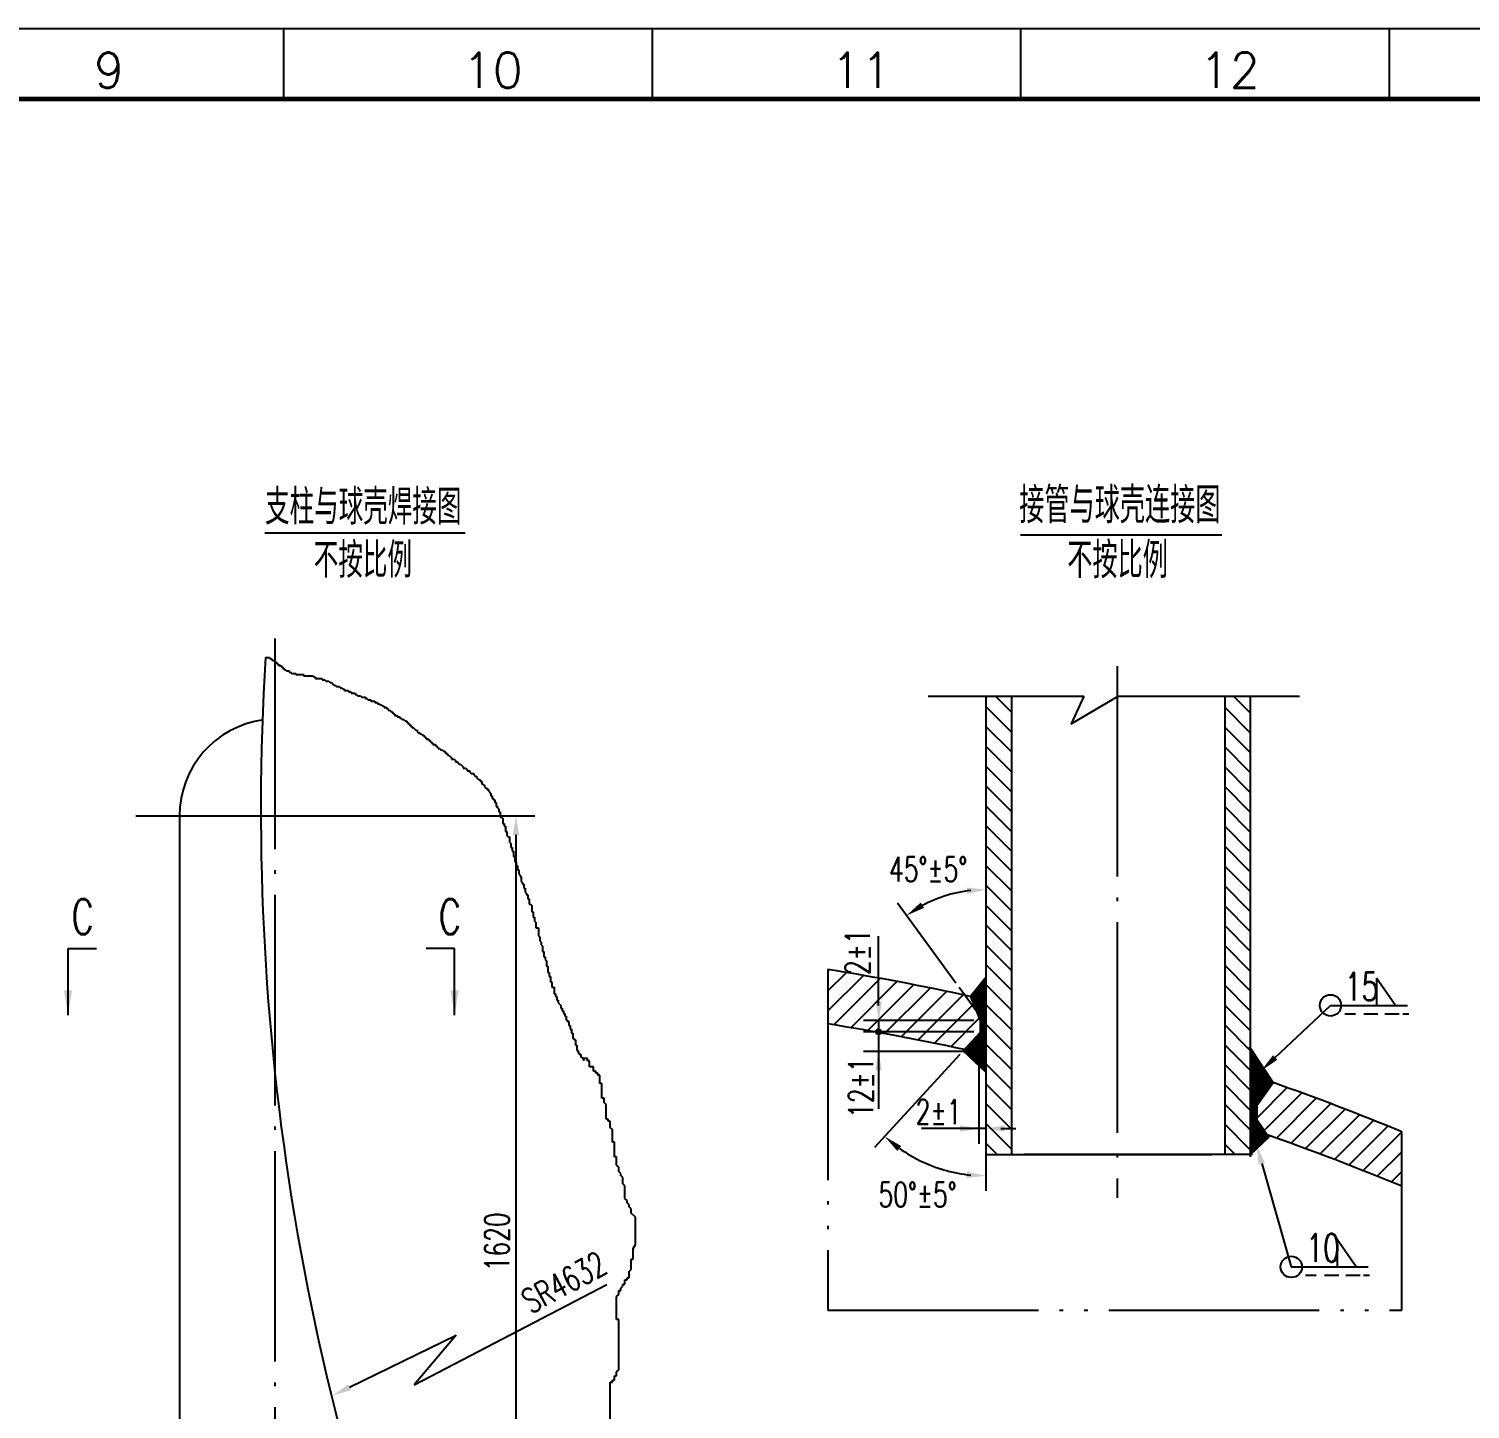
# Model space of a CAD drawing. Extents: x 2817 to 3664, y -393 to 201.
# Drawn here: x 3252.9 to 3458.3, y 4.7 to 201.4 of the extents above; entities that cross this region are included whole.
import ezdxf
from ezdxf.enums import TextEntityAlignment as Align

# ---------------------------------------------------------------- set-up
doc = ezdxf.new("R2010")
doc.units = 0
doc.header["$MEASUREMENT"] = 0
doc.linetypes.add('DASHDOT-M', pattern=[36.5, 30, -3, 0.5, -3])
doc.linetypes.add('DIVIDE-M', pattern=[40, 30, -3, 0.5, -3, 0.5, -3])
doc.layers.get('0').update_dxf_attribs({"linetype": 'CONTINUOUS'})
for name, color, linetype in [('CEN', 1, 'DASHDOT-M'), ('DIM', 5, 'CONTINUOUS'), ('DIV', 6, 'DIVIDE-M'), ('TK', 5, 'CONTINUOUS')]:
    doc.layers.add(name, color=color, linetype=linetype)
doc.styles.add('HZTXT', font='txt', dxfattribs={"width": 0.75, "bigfont": 'HZTXT'})
doc.dimstyles.get("Standard").update_dxf_attribs({"dimtxt": 3.5, "dimasz": 3.5, "dimexe": 3, "dimexo": 0.063, "dimgap": 0.8, "dimtad": 1, "dimzin": 0, "dimdsep": 46, "dimtxsty": 'HZTXT', "dimcen": 0.09, "dimclrd": 5, "dimclre": 5, "dimclrt": 1, "dimadec": 0, "dimazin": 0, "dimtfac": 0.857143, "dimtofl": 0, "dimtmove": 2, "dimatfit": 3, "dimfxl": 0, "dimtolj": 1, "dimtzin": 0, "dimarcsym": 0})

# ---------------------------------------------------------------- blocks, each defined once
blk = doc.blocks.new('*X5')
at = {"color": 0}
for p, q in [((900.16, 782.76), (897.3, 785.61)), ((942.7, 782.64), (939.73, 785.61)), ((900.16, 779.22), (895.6, 783.78)), ((942.7, 779.1), (938.14, 783.66)), ((900.16, 775.69), (895.6, 780.24)), ((942.7, 775.57), (938.14, 780.12)), ((900.16, 772.15), (895.6, 776.71)), ((942.7, 772.03), (938.14, 776.59)), ((900.16, 768.62), (895.6, 773.17)), ((942.7, 768.5), (938.14, 773.05)), ((900.16, 765.08), (895.6, 769.64)), ((942.7, 764.96), (938.14, 769.52)), ((900.16, 761.54), (895.6, 766.1)), ((942.7, 761.42), (938.14, 765.98)), ((900.16, 758.01), (895.6, 762.57)), ((942.7, 757.89), (938.14, 762.45)), ((900.16, 754.47), (895.6, 759.03)), ((942.7, 754.35), (938.14, 758.91)), ((900.16, 750.94), (895.6, 755.5)), ((942.7, 750.82), (938.14, 755.38)), ((900.16, 747.4), (895.6, 751.96)), ((942.7, 747.28), (938.14, 751.84)), ((900.16, 743.87), (895.6, 748.42)), ((942.7, 743.75), (938.14, 748.31)), ((900.16, 740.33), (895.6, 744.89)), ((942.7, 740.21), (938.14, 744.77)), ((900.16, 736.8), (895.6, 741.35)), ((942.7, 736.68), (938.14, 741.23)), ((900.16, 733.26), (895.6, 737.82)), ((942.7, 733.14), (938.14, 737.7)), ((900.16, 729.72), (895.6, 734.28)), ((942.7, 729.6), (938.14, 734.16)), ((900.16, 726.19), (895.6, 730.75)), ((942.7, 726.07), (938.14, 730.63)), ((900.16, 722.65), (895.6, 727.21)), ((942.7, 722.53), (938.14, 727.09)), ((900.16, 719.12), (895.6, 723.68)), ((942.7, 719), (938.14, 723.56)), ((900.16, 715.58), (895.6, 720.14)), ((942.7, 715.46), (938.14, 720.02)), ((900.16, 712.05), (895.6, 716.61)), ((942.7, 711.93), (938.14, 716.49)), ((900.16, 708.51), (895.6, 713.07)), ((942.7, 708.39), (938.14, 712.95)), ((900.16, 704.98), (895.6, 709.53)), ((942.7, 704.86), (938.14, 709.41)), ((897.6, 703.99), (895.6, 706)), ((940.03, 703.99), (938.14, 705.88))]:
    blk.add_line(p, q, dxfattribs=at)
blk = doc.blocks.new('*X4')
at = {"color": 0}
for p, q in [((867.49, 736.67), (867.73, 736.92)), ((867.49, 733.14), (870.77, 736.42)), ((867.49, 729.6), (873.79, 735.9)), ((868.52, 727.09), (876.79, 735.37)), ((871.55, 726.59), (879.77, 734.82)), ((874.56, 726.07), (882.74, 734.25)), ((877.56, 725.53), (885.69, 733.66)), ((880.54, 724.98), (888.62, 733.06)), ((883.5, 724.4), (891.54, 732.44)), ((886.45, 723.81), (893.19, 730.55)), ((889.38, 723.21), (894.43, 728.26)), ((943.84, 710.49), (949.27, 715.93)), ((945.16, 708.28), (951.87, 714.99)), ((947.34, 706.92), (954.45, 714.03)), ((949.94, 705.99), (957.02, 713.07)), ((952.54, 705.05), (959.57, 712.09)), ((955.11, 704.09), (962.12, 711.09)), ((957.68, 703.12), (964.65, 710.09)), ((960.23, 702.14), (967.17, 709.07)), ((962.77, 701.14), (969.67, 708.04)), ((965.3, 700.13), (969.67, 704.51)), ((967.81, 699.11), (969.67, 700.97))]:
    blk.add_line(p, q, dxfattribs=at)
blk = doc.blocks.new('*X2')
at = {"color": 0}
for p, q in [((892.9, 732.03), (895.6, 734.73)), ((892.95, 731.9), (895.6, 734.55)), ((893, 731.78), (895.6, 734.38)), ((893.05, 731.65), (895.6, 734.2)), ((893.6, 733.09), (895.6, 735.09)), ((894.37, 734.04), (895.6, 735.26)), ((895.6, 733.05), (894.48, 734.17)), ((895.6, 733.22), (894.56, 734.26)), ((895.6, 733.4), (894.64, 734.36)), ((895.6, 733.58), (894.72, 734.46)), ((895.6, 733.75), (894.8, 734.56)), ((895.6, 733.93), (894.87, 734.65)), ((895.6, 734.11), (894.95, 734.75)), ((895.6, 734.28), (895.03, 734.85)), ((895.6, 734.46), (895.11, 734.95)), ((895.15, 734.99), (895.6, 735.44)), ((895.6, 734.64), (895.19, 735.04)), ((895.6, 734.81), (895.27, 735.14)), ((895.6, 734.99), (895.35, 735.24)), ((895.6, 735.17), (895.43, 735.34)), ((895.6, 735.34), (895.51, 735.43)), ((895.6, 735.52), (895.59, 735.53)), ((895.6, 729.51), (892.89, 732.22)), ((895.6, 729.33), (892.89, 732.04)), ((895.6, 729.69), (892.97, 732.31)), ((895.6, 729.16), (893.01, 731.74)), ((895.6, 729.86), (893.05, 732.41)), ((893.1, 731.53), (895.6, 734.02)), ((895.6, 730.04), (893.13, 732.51)), ((893.15, 731.4), (895.6, 733.85)), ((893.2, 731.27), (895.6, 733.67)), ((895.6, 730.22), (893.21, 732.61)), ((893.25, 731.15), (895.6, 733.49)), ((895.6, 730.39), (893.29, 732.7)), ((893.3, 731.02), (895.6, 733.32)), ((893.36, 730.9), (895.6, 733.14)), ((895.6, 730.57), (893.37, 732.8)), ((893.41, 730.77), (895.6, 732.96)), ((895.6, 730.75), (893.45, 732.9)), ((893.46, 730.65), (895.6, 732.79)), ((893.51, 730.52), (895.6, 732.61)), ((895.6, 730.92), (893.53, 733)), ((893.56, 730.39), (895.6, 732.43)), ((895.6, 731.1), (893.61, 733.09)), ((893.61, 730.27), (895.6, 732.26)), ((893.66, 730.14), (895.6, 732.08)), ((895.6, 731.28), (893.68, 733.19)), ((893.71, 730.02), (895.6, 731.9)), ((895.6, 731.45), (893.76, 733.29)), ((893.76, 729.89), (895.6, 731.73)), ((893.81, 729.77), (895.6, 731.55)), ((895.6, 731.63), (893.84, 733.39)), ((895.6, 731.81), (893.92, 733.48)), ((895.6, 731.98), (894, 733.58)), ((895.6, 732.16), (894.08, 733.68)), ((895.6, 732.34), (894.16, 733.78)), ((895.6, 732.51), (894.24, 733.87)), ((895.6, 732.69), (894.32, 733.97)), ((895.6, 732.87), (894.4, 734.07)), ((895.6, 728.98), (893.13, 731.44)), ((895.6, 728.8), (893.25, 731.15)), ((895.6, 728.63), (893.37, 730.85)), ((895.6, 728.45), (893.49, 730.55)), ((895.6, 728.27), (893.62, 730.26)), ((895.6, 728.1), (893.74, 729.96)), ((893.86, 729.64), (895.6, 731.37)), ((895.6, 727.92), (893.86, 729.66)), ((893.92, 729.51), (895.6, 731.2)), ((893.97, 729.39), (895.6, 731.02)), ((895.6, 727.74), (893.98, 729.36)), ((894.02, 729.26), (895.6, 730.84)), ((894.07, 729.14), (895.6, 730.67)), ((895.6, 727.57), (894.1, 729.07)), ((894.12, 729.01), (895.6, 730.49)), ((894.17, 728.88), (895.6, 730.31)), ((894.22, 728.76), (895.6, 730.14)), ((894.27, 728.63), (895.6, 729.96)), ((894.32, 728.51), (895.6, 729.78)), ((894.37, 728.38), (895.6, 729.61)), ((894.43, 728.26), (895.6, 729.43)), ((894.48, 728.13), (895.6, 729.25)), ((894.53, 728), (895.6, 729.07)), ((891.63, 722.45), (895.6, 726.42)), ((892.76, 723.76), (895.6, 726.6)), ((895.6, 727.39), (894.22, 728.77)), ((895.6, 727.21), (894.34, 728.47)), ((895.6, 727.03), (894.46, 728.18)), ((894.57, 727.87), (895.6, 728.9)), ((894.57, 727.69), (895.6, 728.72)), ((894.57, 727.52), (895.6, 728.54)), ((894.57, 727.34), (895.6, 728.37)), ((894.57, 727.16), (895.6, 728.19)), ((894.57, 726.99), (895.6, 728.01)), ((895.6, 726.86), (894.57, 727.89)), ((894.57, 726.81), (895.6, 727.84)), ((895.6, 726.68), (894.57, 727.71)), ((894.57, 726.63), (895.6, 727.66)), ((895.6, 726.5), (894.57, 727.53)), ((894.57, 726.45), (895.6, 727.48)), ((895.6, 726.33), (894.57, 727.36)), ((894.57, 726.28), (895.6, 727.31)), ((895.6, 726.15), (894.57, 727.18)), ((894.57, 726.1), (895.6, 727.13)), ((895.6, 725.97), (894.57, 727)), ((894.57, 725.92), (895.6, 726.95)), ((895.6, 725.8), (894.57, 726.83)), ((894.57, 725.75), (895.6, 726.78)), ((895.6, 725.62), (894.57, 726.65)), ((895.6, 725.44), (894.57, 726.47)), ((891.72, 722.37), (895.6, 726.25)), ((891.81, 722.28), (895.6, 726.07)), ((891.9, 722.19), (895.6, 725.89)), ((891.99, 722.11), (895.6, 725.72)), ((892.08, 722.02), (895.6, 725.54)), ((892.17, 721.94), (895.6, 725.36)), ((892.26, 721.85), (895.6, 725.19)), ((892.35, 721.76), (895.6, 725.01)), ((892.44, 721.68), (895.6, 724.83)), ((892.53, 721.59), (895.6, 724.66)), ((892.63, 721.51), (895.6, 724.48)), ((892.72, 721.42), (895.6, 724.3)), ((892.81, 721.33), (895.6, 724.13)), ((895.6, 721.2), (892.89, 723.91)), ((892.9, 721.25), (895.6, 723.95)), ((895.6, 721.38), (892.98, 724)), ((895.6, 721.55), (893.06, 724.09)), ((895.6, 721.73), (893.15, 724.18)), ((895.6, 721.91), (893.23, 724.28)), ((895.6, 722.09), (893.32, 724.37)), ((895.6, 722.26), (893.4, 724.46)), ((895.6, 722.44), (893.49, 724.55)), ((895.6, 722.62), (893.57, 724.64)), ((895.6, 722.79), (893.65, 724.74)), ((895.6, 722.97), (893.74, 724.83)), ((895.6, 723.15), (893.82, 724.92)), ((895.6, 723.32), (893.91, 725.01)), ((895.6, 723.5), (893.99, 725.11)), ((895.6, 723.68), (894.08, 725.2)), ((895.6, 723.85), (894.16, 725.29)), ((895.6, 724.03), (894.25, 725.38)), ((895.6, 724.21), (894.33, 725.47)), ((895.6, 724.38), (894.42, 725.57)), ((895.6, 724.56), (894.5, 725.66)), ((895.6, 725.27), (894.57, 726.3)), ((895.6, 725.09), (894.57, 726.12)), ((895.6, 724.91), (894.57, 725.94)), ((895.6, 724.74), (894.57, 725.77)), ((892.96, 721.18), (891.62, 722.52)), ((895.6, 718.73), (891.71, 722.62)), ((895.6, 718.9), (891.79, 722.71)), ((895.6, 719.08), (891.88, 722.8)), ((895.6, 719.26), (891.96, 722.89)), ((895.6, 719.43), (892.05, 722.98)), ((895.6, 719.61), (892.13, 723.08)), ((895.6, 719.79), (892.22, 723.17)), ((895.6, 719.96), (892.3, 723.26)), ((895.6, 720.14), (892.39, 723.35)), ((895.6, 720.32), (892.47, 723.45)), ((895.6, 720.49), (892.55, 723.54)), ((895.6, 720.67), (892.64, 723.63)), ((895.6, 720.85), (892.72, 723.72)), ((895.6, 721.02), (892.81, 723.81)), ((892.99, 721.16), (895.6, 723.77)), ((893.08, 721.07), (895.6, 723.59)), ((893.17, 720.99), (895.6, 723.42)), ((893.26, 720.9), (895.6, 723.24)), ((893.35, 720.82), (895.6, 723.06)), ((893.44, 720.73), (895.6, 722.89)), ((893.53, 720.64), (895.6, 722.71)), ((893.62, 720.56), (895.6, 722.53)), ((893.71, 720.47), (895.6, 722.36)), ((893.8, 720.39), (895.6, 722.18)), ((893.89, 720.3), (895.6, 722)), ((893.99, 720.21), (895.6, 721.83)), ((894.08, 720.13), (895.6, 721.65)), ((894.17, 720.04), (895.6, 721.47)), ((894.26, 719.96), (895.6, 721.3)), ((894.35, 719.87), (895.6, 721.12)), ((894.44, 719.78), (895.6, 720.94)), ((894.53, 719.7), (895.6, 720.77)), ((894.62, 719.61), (895.6, 720.59)), ((894.71, 719.52), (895.6, 720.41)), ((894.8, 719.44), (895.6, 720.24)), ((894.89, 719.35), (895.6, 720.06)), ((894.98, 719.27), (895.6, 719.88)), ((895.07, 719.18), (895.6, 719.71)), ((895.16, 719.09), (895.6, 719.53)), ((895.25, 719.01), (895.6, 719.35)), ((895.34, 718.92), (895.6, 719.18)), ((895.44, 718.84), (895.6, 719)), ((895.53, 718.75), (895.6, 718.82))]:
    blk.add_line(p, q, dxfattribs=at)
blk = doc.blocks.new('*X3')
at = {"color": 0}
for p, q in [((942.87, 722.72), (942.7, 722.89)), ((942.7, 722.79), (942.77, 722.86)), ((942.7, 722.62), (942.84, 722.76)), ((943.21, 722.2), (942.7, 722.71)), ((942.7, 722.44), (942.91, 722.65)), ((942.7, 722.26), (942.98, 722.54)), ((943.55, 721.68), (942.7, 722.53)), ((942.7, 722.09), (943.06, 722.44)), ((943.89, 721.17), (942.7, 722.36)), ((942.7, 721.91), (943.13, 722.33)), ((942.7, 721.73), (943.2, 722.22)), ((944.24, 720.65), (942.7, 722.18)), ((942.7, 721.56), (943.27, 722.12)), ((942.7, 721.38), (943.34, 722.01)), ((944.58, 720.13), (942.7, 722)), ((942.7, 721.2), (943.41, 721.91)), ((944.92, 719.61), (942.7, 721.83)), ((942.7, 721.03), (943.48, 721.8)), ((942.7, 720.85), (943.55, 721.69)), ((945.26, 719.09), (942.7, 721.65)), ((942.7, 720.67), (943.62, 721.59)), ((942.7, 720.49), (943.69, 721.48)), ((945.61, 718.57), (942.7, 721.47)), ((942.7, 720.32), (943.76, 721.37)), ((945.95, 718.05), (942.7, 721.3)), ((942.7, 720.14), (943.83, 721.27)), ((942.7, 719.96), (943.9, 721.16)), ((946.29, 717.53), (942.7, 721.12)), ((942.7, 719.79), (943.97, 721.05)), ((942.7, 719.61), (944.04, 720.95)), ((946.63, 717.01), (942.7, 720.94)), ((942.7, 719.43), (944.11, 720.84)), ((946.74, 716.73), (942.7, 720.77)), ((942.7, 719.26), (944.18, 720.73)), ((942.7, 719.08), (944.25, 720.63)), ((946.67, 716.63), (942.7, 720.59)), ((942.7, 718.9), (944.32, 720.52)), ((942.7, 718.73), (944.39, 720.41)), ((946.59, 716.52), (942.7, 720.41)), ((942.7, 718.55), (944.46, 720.31)), ((946.52, 716.42), (942.7, 720.24)), ((942.7, 718.37), (944.53, 720.2)), ((942.7, 718.2), (944.6, 720.09)), ((946.44, 716.32), (942.7, 720.06)), ((942.7, 718.02), (944.67, 719.99)), ((942.7, 717.84), (944.74, 719.88)), ((946.37, 716.21), (942.7, 719.88)), ((942.7, 717.67), (944.81, 719.77)), ((946.3, 716.11), (942.7, 719.7)), ((942.7, 717.49), (944.88, 719.67)), ((942.7, 717.31), (944.95, 719.56)), ((946.22, 716.01), (942.7, 719.53)), ((942.7, 717.14), (945.02, 719.46)), ((942.7, 716.96), (945.09, 719.35)), ((946.15, 715.91), (942.7, 719.35)), ((942.7, 716.78), (945.16, 719.24)), ((946.08, 715.8), (942.7, 719.17)), ((942.7, 716.61), (945.23, 719.14)), ((942.7, 716.43), (945.3, 719.03)), ((946, 715.7), (942.7, 719)), ((942.7, 716.25), (945.37, 718.92)), ((942.7, 716.08), (945.44, 718.82)), ((945.93, 715.6), (942.7, 718.82)), ((942.7, 715.9), (945.51, 718.71)), ((945.85, 715.49), (942.7, 718.64)), ((942.7, 715.72), (945.58, 718.6)), ((942.7, 715.54), (945.65, 718.5)), ((945.78, 715.39), (942.7, 718.47)), ((942.7, 715.37), (945.72, 718.39)), ((945.71, 715.29), (942.7, 718.29)), ((942.7, 715.19), (945.8, 718.28)), ((942.7, 715.01), (945.87, 718.18)), ((945.63, 715.18), (942.7, 718.11)), ((942.7, 714.84), (945.94, 718.07)), ((942.7, 714.66), (946.01, 717.96)), ((945.56, 715.08), (942.7, 717.94)), ((942.7, 714.48), (946.08, 717.86)), ((945.49, 714.98), (942.7, 717.76)), ((942.7, 714.31), (946.15, 717.75)), ((942.7, 714.13), (946.22, 717.64)), ((945.41, 714.87), (942.7, 717.58)), ((942.7, 713.95), (946.29, 717.54)), ((942.7, 713.78), (946.36, 717.43)), ((945.34, 714.77), (942.7, 717.41)), ((942.7, 713.6), (946.43, 717.32)), ((945.27, 714.67), (942.7, 717.23)), ((942.7, 713.42), (946.5, 717.22)), ((942.7, 713.25), (946.57, 717.11)), ((945.19, 714.56), (942.7, 717.05)), ((942.7, 713.07), (946.64, 717.01)), ((942.7, 712.89), (946.71, 716.9)), ((945.12, 714.46), (942.7, 716.88)), ((945.04, 714.36), (942.7, 716.7)), ((944.97, 714.26), (942.7, 716.52)), ((944.9, 714.15), (942.7, 716.35)), ((942.7, 712.54), (946.35, 716.19)), ((944.82, 714.05), (942.7, 716.17)), ((944.75, 713.95), (942.7, 715.99)), ((944.68, 713.84), (942.7, 715.82)), ((944.6, 713.74), (942.7, 715.64)), ((942.7, 712.36), (945.91, 715.57)), ((944.53, 713.64), (942.7, 715.46)), ((944.45, 713.53), (942.7, 715.29)), ((944.38, 713.43), (942.7, 715.11)), ((942.7, 712.19), (945.47, 714.95)), ((944.31, 713.33), (942.7, 714.93)), ((944.23, 713.22), (942.7, 714.76)), ((944.16, 713.12), (942.7, 714.58)), ((944.09, 713.02), (942.7, 714.4)), ((942.7, 712.01), (945.02, 714.33)), ((944.01, 712.92), (942.7, 714.22)), ((943.94, 712.81), (942.7, 714.05)), ((943.87, 712.71), (942.7, 713.87)), ((942.7, 711.83), (944.58, 713.71)), ((943.84, 712.56), (942.7, 713.69)), ((943.84, 712.38), (942.7, 713.52)), ((943.84, 712.21), (942.7, 713.34)), ((943.84, 712.03), (942.7, 713.16)), ((942.7, 711.66), (944.14, 713.09)), ((943.84, 711.85), (942.7, 712.99)), ((943.84, 711.68), (942.7, 712.81)), ((943.84, 711.5), (942.7, 712.63)), ((942.7, 711.48), (943.84, 712.61)), ((943.84, 711.32), (942.7, 712.46)), ((942.7, 711.3), (943.84, 712.44)), ((943.84, 711.15), (942.7, 712.28)), ((942.7, 711.13), (943.84, 712.26)), ((943.84, 710.97), (942.7, 712.1)), ((942.7, 710.95), (943.84, 712.08)), ((943.84, 710.79), (942.7, 711.93)), ((942.7, 710.77), (943.84, 711.91)), ((943.84, 710.62), (942.7, 711.75)), ((942.7, 710.6), (943.84, 711.73)), ((943.84, 710.44), (942.7, 711.57)), ((942.7, 710.42), (943.84, 711.55)), ((943.84, 710.26), (942.7, 711.4)), ((942.7, 710.24), (943.84, 711.38)), ((944.16, 709.76), (942.7, 711.22)), ((942.7, 710.06), (943.84, 711.2)), ((944.53, 709.22), (942.7, 711.04)), ((942.7, 709.89), (943.84, 711.02)), ((944.9, 708.67), (942.7, 710.87)), ((942.7, 709.71), (943.84, 710.85)), ((945.26, 708.13), (942.7, 710.69)), ((942.7, 709.53), (943.84, 710.67)), ((945.63, 707.59), (942.7, 710.51)), ((942.7, 709.36), (943.84, 710.49)), ((945.96, 707.07), (942.7, 710.34)), ((942.7, 709.18), (943.84, 710.31)), ((942.7, 709), (943.88, 710.18)), ((945.87, 706.99), (942.7, 710.16)), ((942.7, 708.83), (943.95, 710.07)), ((945.78, 706.9), (942.7, 709.98)), ((942.7, 708.65), (944.02, 709.97)), ((942.7, 708.47), (944.09, 709.86)), ((945.69, 706.82), (942.7, 709.81)), ((942.7, 708.3), (944.16, 709.76)), ((942.7, 708.12), (944.24, 709.65)), ((945.6, 706.73), (942.7, 709.63)), ((942.7, 707.94), (944.31, 709.55)), ((945.51, 706.65), (942.7, 709.45)), ((942.7, 707.77), (944.38, 709.44)), ((942.7, 707.59), (944.45, 709.34)), ((945.42, 706.56), (942.7, 709.28)), ((942.7, 707.41), (944.52, 709.23)), ((942.7, 707.24), (944.59, 709.12)), ((945.33, 706.48), (942.7, 709.1)), ((942.7, 707.06), (944.66, 709.02)), ((945.23, 706.39), (942.7, 708.92)), ((942.7, 706.88), (944.73, 708.91)), ((942.7, 706.71), (944.81, 708.81)), ((945.14, 706.31), (942.7, 708.74)), ((942.7, 706.53), (944.88, 708.7)), ((942.7, 706.35), (944.95, 708.6)), ((945.05, 706.22), (942.7, 708.57)), ((942.7, 706.18), (945.02, 708.49)), ((942.7, 706), (945.09, 708.39)), ((944.96, 706.13), (942.7, 708.39)), ((942.7, 705.82), (945.16, 708.28)), ((944.87, 706.05), (942.7, 708.21)), ((942.7, 705.65), (945.23, 708.17)), ((942.7, 705.47), (945.3, 708.07)), ((944.78, 705.96), (942.7, 708.04)), ((942.7, 705.29), (945.37, 707.96)), ((942.7, 705.12), (945.45, 707.86)), ((944.69, 705.88), (942.7, 707.86)), ((942.7, 704.94), (945.52, 707.75)), ((944.59, 705.79), (942.7, 707.68)), ((942.7, 704.76), (945.59, 707.65)), ((942.7, 704.58), (945.66, 707.54)), ((944.5, 705.71), (942.7, 707.51)), ((942.7, 704.41), (945.73, 707.44)), ((942.7, 704.23), (945.8, 707.33)), ((944.41, 705.62), (942.7, 707.33)), ((942.7, 704.05), (945.87, 707.22)), ((944.32, 705.54), (942.7, 707.15)), ((944.23, 705.45), (942.7, 706.98)), ((944.14, 705.37), (942.7, 706.8)), ((944.05, 705.28), (942.7, 706.62)), ((943.95, 705.2), (942.7, 706.45)), ((943.86, 705.11), (942.7, 706.27)), ((943.77, 705.02), (942.7, 706.09)), ((943.68, 704.94), (942.7, 705.92)), ((944.97, 706.14), (945.94, 707.12)), ((943.59, 704.85), (942.7, 705.74)), ((943.5, 704.77), (942.7, 705.56)), ((943.41, 704.68), (942.7, 705.39)), ((943.31, 704.6), (942.7, 705.21)), ((943.22, 704.51), (942.7, 705.03)), ((943.13, 704.43), (942.7, 704.86)), ((943.04, 704.34), (942.7, 704.68)), ((942.95, 704.26), (942.7, 704.5)), ((942.86, 704.17), (942.7, 704.33)), ((942.77, 704.09), (942.7, 704.15))]:
    blk.add_line(p, q, dxfattribs=at)

msp = doc.modelspace()

# ---------------------------------------------------------------- linework, layer by layer
for p, q in [((3389.278, 106.309), (3389.278, 41.0144)), ((3392.9248, 106.309), (3392.9248, 41.0144)), ((3423.3149, 106.309), (3423.3149, 41.0144)), ((3426.9617, 106.309), (3426.9617, 40.7107)), ((3274.3995, 89.252), (3274.3995, -45.4912)), ((3274.3995, 89.252), (3286.0001, 89.252)), ((3258.5263, 70.3834), (3262.5962, 70.3834)), ((3313.6064, 70.3834), (3309.5364, 70.3834)), ((3389.3212, 66.3069), (3387.075, 63.5467)), ((3387.075, 63.5467), (3388.4549, 60.1388)), ((3388.4549, 60.1388), (3388.4549, 58.4074)), ((3388.4549, 58.4074), (3386.0726, 55.8103)), ((3386.0726, 55.8103), (3389.278, 52.7646)), ((3426.8089, 56.4288), (3430.224, 51.2509)), ((3430.224, 51.2509), (3427.8688, 47.9558)), ((3427.8688, 47.9558), (3427.8688, 46.0141)), ((3427.8688, 46.0141), (3429.5763, 43.484)), ((3429.5763, 43.484), (3426.8678, 40.9538)), ((3389.278, 41.0144), (3421.4915, 41.0144)), ((3427.2656, 41.0144), (3394.7482, 41.0144))]:
    msp.add_line(p, q)
at = {"const_width": 0.5}
msp.add_lwpolyline([(3373.7446, 58.5127, 1), (3374.2446, 58.5127, 1)], format="xyb", close=True, dxfattribs=at)
for centre, radius, start, end in [((3636.6344, 90.0501), 350.6352, 176.439047, 203.387202), ((3288.2277, 89.252), 13.8282, 97.85192, 180), ((3309.4653, -291.24), 363.1761, 77.660899, 80.918402), ((3309.4653, -298.9954), 363.1761, 77.79816, 80.918402), ((3309.4653, -291.24), 363.1761, 67.484309, 70.581959), ((3309.4653, -298.9954), 363.1761, 67.484309, 70.72567)]:
    msp.add_arc(centre, radius, start, end)
at = {"layer": 'CEN'}
for p, q in [((3287.9776, 114.5271), (3287.9776, -32.0137)), ((3407.9992, 110.6199), (3407.9992, 34.8352)), ((3268.1649, 89.252), (3323.8634, 89.252))]:
    msp.add_line(p, q, dxfattribs=at)
at = {"layer": 'DIM'}
for p, q in [((3286.5874, 129.6036), (3315.1052, 129.6036)), ((3394.2285, 129.3229), (3422.9005, 129.3229)), ((3286.6439, 111.8282), (3287.2078, 111.8282)), ((3287.2078, 111.8282), (3287.3958, 111.6404)), ((3287.3958, 111.6404), (3287.5837, 111.6404)), ((3287.5837, 111.6404), (3287.5837, 111.4526)), ((3287.5837, 111.4526), (3287.7717, 111.4526)), ((3287.7717, 111.4526), (3287.9596, 111.2647)), ((3287.9596, 111.2647), (3288.1476, 111.2647)), ((3288.1476, 111.2647), (3288.1476, 111.0769)), ((3288.1476, 111.0769), (3288.3355, 111.0769)), ((3288.3355, 111.0769), (3288.3355, 110.8891)), ((3288.3355, 110.8891), (3288.5235, 110.8891)), ((3288.5235, 110.8891), (3288.5235, 110.7013)), ((3288.5235, 110.7013), (3288.8994, 110.7013)), ((3288.8994, 110.7013), (3288.8994, 110.5135)), ((3288.8994, 110.5135), (3289.0873, 110.5135)), ((3289.0873, 110.5135), (3289.0873, 110.3256)), ((3289.0873, 110.3256), (3289.2753, 110.3256)), ((3289.2753, 110.3256), (3289.2753, 110.1378)), ((3289.2753, 110.1378), (3289.4632, 110.1378)), ((3289.4632, 110.1378), (3289.6512, 109.95)), ((3289.6512, 109.95), (3290.0271, 109.95)), ((3290.0271, 109.95), (3290.0271, 109.7622)), ((3290.0271, 109.7622), (3290.215, 109.7622)), ((3290.215, 109.7622), (3290.403, 109.5743)), ((3290.403, 109.5743), (3290.9668, 109.5743)), ((3290.9668, 109.5743), (3290.9668, 109.3865)), ((3290.9668, 109.3865), (3292.0945, 109.3865)), ((3292.0945, 109.3865), (3292.0945, 109.1987)), ((3292.0945, 109.1987), (3293.4102, 109.1987)), ((3293.4102, 109.1987), (3293.5981, 109.0109)), ((3293.5981, 109.0109), (3293.7861, 109.0109)), ((3293.7861, 109.0109), (3293.7861, 108.823)), ((3293.7861, 108.823), (3294.7258, 108.823)), ((3294.7258, 108.823), (3294.7258, 108.6352)), ((3294.7258, 108.6352), (3295.1017, 108.6352)), ((3295.1017, 108.6352), (3295.2897, 108.4474)), ((3295.2897, 108.4474), (3295.6656, 108.4474)), ((3295.6656, 108.4474), (3295.8535, 108.2596)), ((3295.8535, 108.2596), (3296.0415, 108.2596)), ((3296.0415, 108.2596), (3296.2294, 108.0717)), ((3296.2294, 108.0717), (3296.4174, 107.8839)), ((3296.4174, 107.8839), (3296.6053, 107.8839)), ((3296.6053, 107.8839), (3296.7933, 107.6961)), ((3296.7933, 107.6961), (3297.1692, 107.6961)), ((3297.1692, 107.6961), (3297.3571, 107.5083)), ((3297.3571, 107.5083), (3297.5451, 107.5083)), ((3297.5451, 107.5083), (3297.733, 107.3205)), ((3297.733, 107.3205), (3297.921, 107.3205)), ((3297.921, 107.3205), (3297.921, 107.1326)), ((3297.921, 107.1326), (3298.4848, 107.1326)), ((3298.4848, 107.1326), (3298.4848, 106.9448)), ((3298.4848, 106.9448), (3298.8607, 106.9448)), ((3298.8607, 106.9448), (3298.8607, 106.757)), ((3298.8607, 106.757), (3299.4246, 106.757)), ((3299.4246, 106.757), (3299.4246, 106.5692)), ((3299.4246, 106.5692), (3299.6125, 106.5692)), ((3299.6125, 106.5692), (3299.8005, 106.3813)), ((3299.8005, 106.3813), (3300.1764, 106.3813)), ((3300.1764, 106.3813), (3300.3643, 106.1935)), ((3300.3643, 106.1935), (3300.9282, 106.1935)), ((3300.9282, 106.1935), (3300.9282, 106.0057)), ((3300.9282, 106.0057), (3301.1161, 106.0057)), ((3301.1161, 106.0057), (3301.3041, 105.8179)), ((3301.3041, 105.8179), (3301.68, 105.8179)), ((3301.68, 105.8179), (3301.68, 105.63)), ((3301.68, 105.63), (3302.2438, 105.63)), ((3302.2438, 105.63), (3302.2438, 105.4422)), ((3302.2438, 105.4422), (3302.6197, 105.4422)), ((3302.6197, 105.4422), (3302.6197, 105.2544)), ((3302.6197, 105.2544), (3302.8077, 105.2544)), ((3302.8077, 105.2544), (3302.9956, 105.0666)), ((3302.9956, 105.0666), (3303.1836, 105.0666)), ((3303.1836, 105.0666), (3303.3715, 104.8788)), ((3303.3715, 104.8788), (3303.5595, 104.8788)), ((3303.5595, 104.8788), (3303.5595, 104.6909)), ((3381.0537, 106.309), (3403.2574, 106.309)), ((3401.434, 102.361), (3408.1198, 106.309)), ((3403.2574, 106.309), (3401.434, 102.361)), ((3408.1198, 106.309), (3433.9514, 106.309)), ((3303.5595, 104.6909), (3303.9354, 104.6909)), ((3303.9354, 104.6909), (3303.9354, 104.5031)), ((3303.9354, 104.5031), (3304.1233, 104.5031)), ((3304.1233, 104.5031), (3304.1233, 104.3153)), ((3304.1233, 104.3153), (3304.3113, 104.3153)), ((3304.3113, 104.3153), (3304.4992, 104.1275)), ((3304.4992, 104.1275), (3304.6872, 104.1275)), ((3304.6872, 104.1275), (3304.6872, 103.9396)), ((3304.6872, 103.9396), (3304.8751, 103.9396)), ((3304.8751, 103.9396), (3304.8751, 103.7518)), ((3304.8751, 103.7518), (3305.0631, 103.7518)), ((3305.0631, 103.7518), (3305.0631, 103.564)), ((3305.0631, 103.564), (3305.439, 103.564)), ((3305.439, 103.564), (3305.439, 103.3762)), ((3305.439, 103.3762), (3305.8149, 103.3762)), ((3305.8149, 103.3762), (3305.8149, 103.1883)), ((3305.8149, 103.1883), (3306.0028, 103.1883)), ((3306.0028, 103.1883), (3306.1908, 103.0005)), ((3306.1908, 103.0005), (3306.3787, 103.0005)), ((3306.3787, 103.0005), (3306.5667, 102.8127)), ((3306.5667, 102.8127), (3306.7546, 102.8127)), ((3306.7546, 102.8127), (3306.7546, 102.6249)), ((3306.7546, 102.6249), (3306.9426, 102.6249)), ((3306.9426, 102.6249), (3306.9426, 102.437)), ((3306.9426, 102.437), (3307.1305, 102.437)), ((3307.1305, 102.437), (3307.1305, 102.2492)), ((3307.1305, 102.2492), (3307.3185, 102.2492)), ((3307.3185, 102.2492), (3307.3185, 102.0614)), ((3307.3185, 102.0614), (3307.5064, 102.0614)), ((3307.5064, 102.0614), (3307.5064, 101.8736)), ((3307.5064, 101.8736), (3307.6944, 101.8736)), ((3307.6944, 101.8736), (3307.8823, 101.6858)), ((3307.8823, 101.6858), (3308.0703, 101.4979)), ((3308.0703, 101.4979), (3308.2582, 101.4979)), ((3308.2582, 101.4979), (3308.2582, 101.3101)), ((3308.2582, 101.3101), (3308.4462, 101.1223)), ((3308.4462, 101.1223), (3308.6341, 101.1223)), ((3308.6341, 101.1223), (3308.6341, 100.9345)), ((3308.6341, 100.9345), (3308.8221, 100.9345)), ((3308.8221, 100.9345), (3309.01, 100.7466)), ((3309.01, 100.7466), (3309.198, 100.7466)), ((3309.198, 100.7466), (3309.198, 100.5588)), ((3309.198, 100.5588), (3309.3859, 100.5588)), ((3309.3859, 100.5588), (3309.3859, 100.371)), ((3309.3859, 100.371), (3309.5739, 100.371)), ((3309.5739, 100.371), (3309.5739, 100.1832)), ((3309.5739, 100.1832), (3309.9498, 100.1832)), ((3309.9498, 100.1832), (3309.9498, 99.9953)), ((3309.9498, 99.9953), (3310.1377, 99.9953)), ((3310.1377, 99.9953), (3310.1377, 99.8075)), ((3310.1377, 99.8075), (3310.3257, 99.8075)), ((3310.3257, 99.8075), (3310.3257, 99.6197)), ((3310.3257, 99.6197), (3310.5136, 99.6197)), ((3310.5136, 99.6197), (3310.5136, 99.4319)), ((3310.5136, 99.4319), (3310.8895, 99.4319)), ((3310.8895, 99.4319), (3310.8895, 99.244)), ((3310.8895, 99.244), (3311.0775, 99.244)), ((3311.0775, 99.244), (3311.0775, 99.0562)), ((3311.0775, 99.0562), (3311.2654, 99.0562)), ((3311.2654, 99.0562), (3311.2654, 98.8684)), ((3311.2654, 98.8684), (3311.4534, 98.8684)), ((3311.4534, 98.8684), (3311.6413, 98.6806)), ((3311.6413, 98.6806), (3311.8293, 98.6806)), ((3311.8293, 98.6806), (3312.0172, 98.4928)), ((3312.0172, 98.4928), (3312.2052, 98.4928)), ((3312.2052, 98.4928), (3312.2052, 98.3049)), ((3312.2052, 98.3049), (3312.3931, 98.3049)), ((3312.3931, 98.3049), (3312.3931, 98.1171)), ((3312.3931, 98.1171), (3312.5811, 98.1171)), ((3312.5811, 98.1171), (3312.5811, 97.9293)), ((3312.5811, 97.9293), (3312.769, 97.9293)), ((3312.769, 97.9293), (3312.957, 97.7415)), ((3312.957, 97.7415), (3313.1449, 97.5536)), ((3313.1449, 97.5536), (3313.1449, 97.3658)), ((3313.1449, 97.3658), (3313.5208, 97.3658)), ((3313.5208, 97.3658), (3313.7088, 97.178)), ((3313.7088, 97.178), (3313.7088, 96.9902)), ((3313.7088, 96.9902), (3313.8967, 96.9902)), ((3313.8967, 96.9902), (3314.0847, 96.8023)), ((3314.0847, 96.8023), (3314.2726, 96.6145)), ((3314.2726, 96.6145), (3314.4606, 96.6145)), ((3314.4606, 96.6145), (3314.6485, 96.4267)), ((3314.6485, 96.4267), (3314.8365, 96.2389)), ((3314.8365, 96.2389), (3314.8365, 96.0511)), ((3314.8365, 96.0511), (3315.2124, 96.0511)), ((3315.2124, 96.0511), (3315.4003, 95.8632)), ((3315.4003, 95.8632), (3315.4003, 95.6754)), ((3315.4003, 95.6754), (3315.7762, 95.6754)), ((3315.7762, 95.6754), (3315.7762, 95.4876)), ((3315.7762, 95.4876), (3315.9642, 95.2998)), ((3315.9642, 95.2998), (3316.3401, 95.2998)), ((3316.3401, 95.2998), (3316.3401, 95.1119)), ((3316.3401, 95.1119), (3316.528, 94.9241)), ((3316.528, 94.9241), (3316.716, 94.9241)), ((3316.716, 94.9241), (3316.716, 94.7363)), ((3316.716, 94.7363), (3316.9039, 94.5485)), ((3316.9039, 94.5485), (3317.2798, 94.3606)), ((3317.2798, 94.3606), (3317.2798, 94.1728)), ((3317.2798, 94.1728), (3317.4678, 94.1728)), ((3317.4678, 94.1728), (3317.4678, 93.7972)), ((3317.4678, 93.7972), (3317.6557, 93.7972)), ((3317.6557, 93.7972), (3317.8437, 93.6093)), ((3317.8437, 93.6093), (3317.8437, 93.4215)), ((3317.8437, 93.4215), (3318.0316, 93.2337)), ((3318.0316, 93.2337), (3318.2196, 93.2337)), ((3318.2196, 93.2337), (3318.2196, 93.0459)), ((3318.2196, 93.0459), (3318.4075, 93.0459)), ((3318.4075, 93.0459), (3318.4075, 92.8581)), ((3318.4075, 92.8581), (3318.5955, 92.6702)), ((3318.5955, 92.6702), (3318.5955, 92.4824)), ((3318.5955, 92.4824), (3318.7834, 92.4824)), ((3318.7834, 92.4824), (3318.7834, 92.1068)), ((3318.7834, 92.1068), (3318.9714, 92.1068)), ((3318.9714, 92.1068), (3318.9714, 91.7311)), ((3318.9714, 91.7311), (3319.1593, 91.7311)), ((3319.1593, 91.7311), (3319.1593, 91.5433)), ((3319.1593, 91.5433), (3319.3473, 91.5433)), ((3319.3473, 91.5433), (3319.3473, 91.1676)), ((3319.3473, 91.1676), (3319.5352, 91.1676)), ((3319.5352, 91.1676), (3319.5352, 90.6042)), ((3319.5352, 90.6042), (3319.7232, 90.6042)), ((3319.7232, 90.6042), (3319.7232, 90.4163)), ((3319.7232, 90.4163), (3319.9111, 90.2285)), ((3288.9151, 89.252), (3325.0376, 89.252)), ((3319.9111, 90.2285), (3319.9111, 89.8529)), ((3319.9111, 89.8529), (3320.0991, 89.8529)), ((3320.0991, 89.8529), (3320.0991, 89.1016)), ((3320.0991, 89.1016), (3320.287, 89.1016)), ((3320.287, 89.1016), (3320.475, 88.9138)), ((3320.475, 88.9138), (3320.475, 88.1625)), ((3320.475, 88.1625), (3320.6629, 88.1625)), ((3320.6629, 88.1625), (3320.6629, 87.7868)), ((3320.6629, 87.7868), (3320.8509, 87.7868)), ((3320.8509, 87.7868), (3320.8509, 87.0355)), ((3320.8509, 87.0355), (3321.0388, 87.0355)), ((3321.0388, 87.0355), (3321.0388, 86.4721)), ((3321.0388, 86.4721), (3321.2268, 86.2842)), ((3321.2268, 86.2842), (3321.4147, 86.2842)), ((3321.4147, 86.2842), (3321.4147, 85.5329)), ((3322.3376, 86.552), (3322.3376, -29.3886)), ((3321.4147, 85.5329), (3321.6027, 85.3451)), ((3321.6027, 85.3451), (3321.6027, 84.7816)), ((3321.6027, 84.7816), (3321.7906, 84.7816)), ((3321.7906, 84.7816), (3321.7906, 84.2182)), ((3321.7906, 84.2182), (3321.9786, 84.2182)), ((3321.9786, 84.2182), (3321.9786, 83.4669)), ((3321.9786, 83.4669), (3322.1665, 83.4669)), ((3322.1665, 83.4669), (3322.1665, 82.7156)), ((3322.1665, 82.7156), (3322.3545, 82.7156)), ((3322.3545, 82.7156), (3322.3545, 82.3399)), ((3322.3545, 82.3399), (3322.5424, 82.1521)), ((3322.5424, 82.1521), (3322.5424, 81.5887)), ((3322.5424, 81.5887), (3322.7304, 81.5887)), ((3322.7304, 81.5887), (3322.7304, 81.0252)), ((3322.7304, 81.0252), (3322.9183, 80.8374)), ((3322.9183, 80.8374), (3322.9183, 80.6495)), ((3322.9183, 80.6495), (3323.1063, 80.6495)), ((3323.1063, 80.6495), (3323.1063, 79.8982)), ((3323.1063, 79.8982), (3323.2942, 79.7104)), ((3323.2942, 79.7104), (3323.2942, 79.5226)), ((3323.2942, 79.5226), (3323.4822, 79.5226)), ((3323.4822, 79.5226), (3323.4822, 78.9591)), ((3323.4822, 78.9591), (3323.6701, 78.9591)), ((3323.6701, 78.9591), (3323.6701, 78.3957)), ((3323.6701, 78.3957), (3323.8581, 78.2078)), ((3323.8581, 78.2078), (3323.8581, 78.02)), ((3323.8581, 78.02), (3324.046, 78.02)), ((3324.046, 78.02), (3324.046, 77.4565)), ((3324.046, 77.4565), (3324.234, 77.4565)), ((3324.234, 77.4565), (3324.234, 76.7052)), ((3324.234, 76.7052), (3324.4219, 76.7052)), ((3324.4219, 76.7052), (3324.6099, 76.5174)), ((3324.6099, 76.5174), (3324.6099, 75.5783)), ((3385.0297, 65.4345), (3376.7054, 76.818)), ((3324.6099, 75.5783), (3324.7978, 75.5783)), ((3324.7978, 75.5783), (3324.7978, 74.827)), ((3324.7978, 74.827), (3324.9858, 74.827)), ((3324.9858, 74.827), (3324.9858, 74.2635)), ((3324.9858, 74.2635), (3325.1737, 74.0757)), ((3325.1737, 74.0757), (3325.1737, 73.3244)), ((3325.1737, 73.3244), (3325.5496, 73.3244)), ((3325.5496, 73.3244), (3325.5496, 72.1975)), ((3325.5496, 72.1975), (3325.7376, 72.0097)), ((3325.7376, 72.0097), (3325.7376, 71.4462)), ((3373.9946, 69.8508), (3373.9946, 72.1497)), ((3325.7376, 71.4462), (3325.9255, 71.2584)), ((3325.9255, 71.2584), (3325.9255, 70.8827)), ((3325.9255, 70.8827), (3326.1135, 70.6949)), ((3326.1135, 70.6949), (3326.1135, 69.9436)), ((3326.1135, 69.9436), (3326.3014, 69.9436)), ((3326.3014, 69.9436), (3326.3014, 69.1923)), ((3373.9946, 64.4153), (3373.9946, 69.8508)), ((3326.3014, 69.1923), (3326.4894, 69.1923)), ((3326.4894, 69.1923), (3326.4894, 68.8167)), ((3326.4894, 68.8167), (3326.6773, 68.6288)), ((3326.6773, 68.6288), (3326.6773, 67.8775)), ((3326.6773, 67.8775), (3326.8653, 67.8775)), ((3326.8653, 67.8775), (3326.8653, 66.9384)), ((3326.8653, 66.9384), (3327.0532, 66.9384)), ((3327.0532, 66.9384), (3327.0532, 66.375)), ((3327.0532, 66.375), (3327.2412, 66.375)), ((3327.2412, 66.375), (3327.2412, 65.6237)), ((3444.9144, 66.1574), (3444.9144, 62.2774)), ((3447.6354, 62.2774), (3444.9144, 66.1574)), ((3327.2412, 65.6237), (3327.4291, 65.6237)), ((3327.4291, 65.6237), (3327.4291, 64.8724)), ((3327.4291, 64.8724), (3327.805, 64.8724)), ((3327.805, 64.8724), (3327.805, 63.9333)), ((3327.805, 63.9333), (3327.993, 63.9333)), ((3327.993, 63.9333), (3327.993, 63.5576)), ((3373.9946, 62.2553), (3373.9946, 64.4153)), ((3388.3853, 60.8457), (3385.4724, 64.8291)), ((3327.993, 63.5576), (3328.1809, 63.5576)), ((3328.1809, 63.5576), (3328.1809, 62.9941)), ((3328.1809, 62.9941), (3328.3689, 62.9941)), ((3328.3689, 62.9941), (3328.3689, 62.6185)), ((3328.3689, 62.6185), (3328.5568, 62.4307)), ((3328.5568, 62.4307), (3328.7448, 62.2428)), ((3328.7448, 62.2428), (3328.7448, 61.8672)), ((3328.7448, 61.8672), (3328.9327, 61.8672)), ((3328.9327, 61.8672), (3328.9327, 61.4915)), ((3430.5052, 54.8475), (3438.3836, 62.2707)), ((3438.3836, 62.2707), (3439.0586, 62.2707)), ((3439.0586, 62.2707), (3443.5198, 62.2707)), ((3443.5198, 62.2707), (3449.3529, 62.2707)), ((3328.9327, 61.4915), (3329.1207, 61.4915)), ((3329.1207, 61.4915), (3329.1207, 61.1159)), ((3329.1207, 61.1159), (3329.3086, 61.1159)), ((3329.3086, 61.1159), (3329.3086, 60.7403)), ((3329.3086, 60.7403), (3329.4966, 60.7403)), ((3329.4966, 60.7403), (3329.4966, 60.1768)), ((3329.4966, 60.1768), (3329.6845, 60.1768)), ((3329.6845, 60.1768), (3329.6845, 59.989)), ((3329.6845, 59.989), (3329.8725, 59.989)), ((3329.8725, 59.989), (3329.8725, 59.4255)), ((3387.5731, 60.0953), (3371.8346, 60.0953)), ((3373.9946, 60.0953), (3373.9946, 51.4043)), ((3440.4087, 61.0902), (3441.9275, 61.0902)), ((3443.1089, 61.0902), (3445.134, 61.0902)), ((3446.1465, 61.0902), (3448.1716, 61.0902)), ((3448.6779, 61.0902), (3449.5217, 61.0902)), ((3329.8725, 59.4255), (3330.0604, 59.4255)), ((3330.0604, 59.4255), (3330.0604, 58.862)), ((3330.0604, 58.862), (3330.2484, 58.862)), ((3330.2484, 58.862), (3330.2484, 58.2986)), ((3330.2484, 58.2986), (3330.4363, 58.2986)), ((3330.4363, 58.2986), (3330.4363, 57.5473)), ((3330.4363, 57.5473), (3330.6243, 57.5473)), ((3330.6243, 57.5473), (3330.6243, 57.3594)), ((3387.5731, 58.5127), (3371.8346, 58.5127)), ((3387.4223, 58.5127), (3371.8346, 58.5127)), ((3388.3051, 58.2881), (3388.3051, 42.5563)), ((3330.6243, 57.3594), (3330.8122, 57.3594)), ((3330.8122, 57.3594), (3330.8122, 56.6081)), ((3330.8122, 56.6081), (3331.0002, 56.6081)), ((3331.0002, 56.6081), (3331.0002, 55.8568)), ((3331.0002, 55.8568), (3331.1881, 55.8568)), ((3331.1881, 55.8568), (3331.1881, 55.4812)), ((3331.1881, 55.4812), (3331.3761, 55.4812)), ((3331.3761, 55.4812), (3331.3761, 55.2934)), ((3387.4223, 55.7243), (3371.8346, 55.7243)), ((3331.3761, 55.2934), (3331.564, 55.2934)), ((3331.564, 55.2934), (3331.564, 54.9177)), ((3331.564, 54.9177), (3331.752, 54.9177)), ((3331.752, 54.9177), (3331.752, 54.7299)), ((3331.752, 54.7299), (3331.9399, 54.7299)), ((3332.5107, 54.6927), (3331.9153, 54.6927)), ((3331.9399, 54.7299), (3331.9399, 54.3543)), ((3332.5107, 54.3952), (3332.5107, 54.6927)), ((3332.8084, 54.3952), (3332.5107, 54.3952)), ((3332.8084, 53.5028), (3332.8084, 54.3952)), ((3333.4038, 53.5028), (3332.8084, 53.5028)), ((3333.4038, 52.9078), (3333.4038, 53.5028)), ((3385.5656, 55.2576), (3373.41, 42.0058)), ((3333.7015, 52.9078), (3333.4038, 52.9078)), ((3333.7015, 52.6103), (3333.7015, 52.9078)), ((3333.9992, 52.6103), (3333.7015, 52.6103)), ((3333.9992, 52.3128), (3333.9992, 52.6103)), ((3334.2969, 52.3128), (3333.9992, 52.3128)), ((3334.2969, 51.1228), (3334.2969, 52.3128)), ((3373.9946, 51.4043), (3373.9946, 47.5243)), ((3334.5946, 51.1228), (3334.2969, 51.1228)), ((3334.5946, 49.0404), (3334.5946, 51.1228)), ((3334.8923, 49.0404), (3334.5946, 49.0404)), ((3334.8923, 48.4454), (3334.8923, 49.0404)), ((3335.19, 48.1479), (3334.8923, 48.4454)), ((3335.19, 46.0655), (3335.19, 48.1479)), ((3335.4877, 46.0655), (3335.19, 46.0655)), ((3335.4877, 45.768), (3335.4877, 46.0655)), ((3335.7853, 45.768), (3335.4877, 45.768)), ((3335.7853, 44.8755), (3335.7853, 45.768)), ((3336.083, 44.578), (3335.7853, 44.8755)), ((3336.083, 42.793), (3336.083, 44.578)), ((3383.9851, 44.7163), (3380.1199, 44.7163)), ((3389.278, 44.7163), (3383.9851, 44.7163)), ((3391.398, 44.7163), (3393.558, 44.7163)), ((3336.3807, 42.793), (3336.083, 42.793)), ((3336.3807, 40.7106), (3336.3807, 42.793)), ((3336.6784, 40.7106), (3336.3807, 40.7106)), ((3336.6784, 39.5206), (3336.6784, 40.7106)), ((3336.9761, 39.2231), (3336.6784, 39.5206)), ((3336.9761, 38.6281), (3336.9761, 39.2231)), ((3389.278, 41.0144), (3389.278, 35.8304)), ((3428.5926, 39.743), (3432.7992, 25.0199)), ((3337.2738, 38.3307), (3336.9761, 38.6281)), ((3337.2738, 38.0332), (3337.2738, 38.3307)), ((3337.5715, 37.7357), (3337.2738, 38.0332)), ((3337.5715, 36.8432), (3337.5715, 37.7357)), ((3337.8692, 36.5457), (3337.5715, 36.8432)), ((3337.8692, 34.7608), (3337.8692, 36.5457)), ((3338.1669, 34.4633), (3337.8692, 34.7608)), ((3338.1669, 34.1658), (3338.1669, 34.4633)), ((3338.4646, 33.8683), (3338.1669, 34.1658)), ((3338.4646, 33.5708), (3338.4646, 33.8683)), ((3338.7623, 33.2733), (3338.4646, 33.5708)), ((3338.7623, 32.6783), (3338.7623, 33.2733)), ((3339.3577, 32.0833), (3338.7623, 32.6783)), ((3339.3577, 28.2159), (3339.3577, 32.0833)), ((3442.051, 25.0266), (3439.3301, 28.9067)), ((3439.3301, 28.9067), (3439.3301, 25.0266)), ((3339.06, 27.6209), (3339.3577, 28.2159)), ((3339.06, 26.1335), (3339.06, 27.6209)), ((3338.4646, 24.3485), (3338.7623, 24.646)), ((3338.7623, 26.1335), (3339.06, 26.1335)), ((3338.7623, 24.646), (3338.7623, 26.1335)), ((3432.7992, 25.0199), (3435.4992, 25.0199)), ((3432.7992, 25.0199), (3433.4743, 25.0199)), ((3433.4743, 25.0199), (3437.9354, 25.0199)), ((3435.4992, 25.0199), (3438.4048, 25.0199)), ((3437.9354, 25.0199), (3443.7685, 25.0199)), ((3337.8692, 23.1586), (3338.1669, 23.1586)), ((3337.8692, 22.5636), (3337.8692, 23.1586)), ((3338.1669, 23.4561), (3338.4646, 23.4561)), ((3338.1669, 23.1586), (3338.1669, 23.4561)), ((3338.4646, 23.4561), (3338.4646, 24.3485)), ((3434.8244, 23.8394), (3436.3432, 23.8394)), ((3437.5245, 23.8394), (3439.5496, 23.8394)), ((3440.5621, 23.8394), (3442.5872, 23.8394)), ((3443.0935, 23.8394), (3443.9373, 23.8394)), ((3307.8494, 8.2138), (3335.3092, 22.4988)), ((3336.6784, 20.7786), (3336.9761, 21.0761)), ((3336.6784, 17.5062), (3336.6784, 20.7786)), ((3336.9761, 21.6711), (3337.2738, 21.6711)), ((3336.9761, 21.0761), (3336.9761, 21.6711)), ((3337.2738, 21.9686), (3337.5715, 22.2661)), ((3337.2738, 21.6711), (3337.2738, 21.9686)), ((3337.5715, 22.5636), (3337.8692, 22.5636)), ((3337.5715, 22.2661), (3337.5715, 22.5636)), ((3336.9761, 17.5062), (3336.6784, 17.5062)), ((3336.9761, 10.3664), (3336.9761, 17.5062)), ((3298.6238, 7.8596), (3313.8227, 15.3019)), ((3313.8227, 15.3019), (3307.8494, 8.2138)), ((3336.6784, 10.0689), (3336.9761, 10.3664)), ((3335.7853, -0.9383), (3335.7853, 8.5814)), ((3335.7853, 8.5814), (3336.083, 8.5814)), ((3336.083, 8.8789), (3336.3807, 8.8789)), ((3336.083, 8.5814), (3336.083, 8.8789)), ((3336.3807, 9.4739), (3336.6784, 9.4739)), ((3336.3807, 8.8789), (3336.3807, 9.4739)), ((3336.6784, 9.4739), (3336.6784, 10.0689))]:
    msp.add_line(p, q, dxfattribs=at)
for centre in [(3438.3836, 62.2707), (3432.7992, 25.0199)]:
    msp.add_circle(centre, 1.5188, dxfattribs=at)
for centre, radius, start, end in [((3389.278, 59.625), 19.1395, 96.469576, 119.707013), ((3389.278, 59.3047), 21.3143, 233.279144, 254.166653), ((3389.278, 59.3047), 21.3143, 254.320463, 264.191141)]:
    msp.add_arc(centre, radius, start, end, dxfattribs=at)
for points in [[(3321.8876, 86.552), (3322.7876, 86.552), (3322.3376, 89.252)], [(3386.5569, 79.0614), (3386.6077, 78.1629), (3389.278, 78.7645)], [(3380.491, 76.165), (3380.0016, 76.9203), (3377.9804, 75.0744)], [(3373.5761, 62.7953), (3374.4761, 62.7953), (3374.0261, 60.0953)], [(3373.5446, 53.0243), (3374.4446, 53.0243), (3373.9946, 55.7243)], [(3430.8138, 54.52), (3430.1966, 55.175), (3428.5401, 52.9959)], [(3376.6627, 41.529), (3377.2367, 42.2222), (3374.8701, 43.5976)], [(3385.6051, 45.1663), (3385.6051, 44.2663), (3388.3051, 44.7163)], [(3391.938, 45.1663), (3391.938, 44.2663), (3389.238, 44.7163)], [(3428.16, 39.6194), (3429.0253, 39.8667), (3427.8509, 42.3391)], [(3386.6043, 38.5766), (3386.5587, 37.6778), (3389.278, 37.9904)], [(3298.8217, 7.4554), (3298.4259, 8.2637), (3296.1989, 6.6722)]]:
    msp.add_solid(points, dxfattribs=at)
at = {"layer": 'DIV'}
for p, q in [((3366.7893, 67.3835), (3366.7893, 18.8446)), ((3448.5386, 18.8446), (3448.5386, 44.2529)), ((3366.7893, 18.8446), (3448.5386, 18.8446))]:
    msp.add_line(p, q, dxfattribs=at)
at = {"layer": 'TK'}
for p, q in [((3289.2891, 191.3929), (3289.2891, 201.3929)), ((3341.7891, 191.3929), (3341.7891, 201.3929)), ((3394.2891, 191.3929), (3394.2891, 201.3929)), ((3446.7891, 191.3929), (3446.7891, 201.3929))]:
    msp.add_line(p, q, dxfattribs=at)
at = {"layer": 'TK', "color": 5}
msp.add_lwpolyline([(3656.7891, 201.3929), (2816.7891, 201.3929), (2816.7891, -392.6071), (3656.7891, -392.6071)], close=True, dxfattribs=at)
at = {"layer": 'TK', "color": 7, "const_width": 0.7}
msp.add_lwpolyline([(3646.7891, -382.6071), (3646.7891, 191.3929), (2841.7891, 191.3929), (2841.7891, -382.6071)], close=True, dxfattribs=at)

# ---------------------------------------------------------------- block references
at = {"layer": 'DIM', "xscale": 0.8, "yscale": 0.8, "zscale": 0.8}
for name in ['*X5', '*X4', '*X2', '*X3']:
    msp.add_blockref(name, (2672.7992, -522.1801), dxfattribs=at)

# ---------------------------------------------------------------- texts
at = {"layer": 'DIM', "style": 'HZTXT', "width": 0.7}
for s, height, p in [('支柱与球壳焊接图', 5, (3286.5874, 130.7745)), ('接管与球壳连接图', 5.12, (3394.0401, 130.9642)), ('不按比例', 5, (3293.536, 123.192)), ('不按比例', 5.12, (3400.8845, 123.1263)), ('C', 5, (3259.0304, 72.3992)), ('C', 5, (3311.3523, 72.3992))]:
    msp.add_text(s, height=height, dxfattribs=at).set_placement(p)
for s, p in [('45%%d%%P5%%d', (3381.0609, 81.6663)), ('50%%d%%P5%%d', (3379.5566, 35.3249))]:
    msp.add_text(s, height=3.5, dxfattribs=at).set_placement(p, align=Align.MIDDLE)
msp.add_text('2%%p1', height=3.5, rotation=90, dxfattribs=at).set_placement((3371.0098, 69.8493), align=Align.MIDDLE_CENTER)
for s, p in [('15', (3440.4086, 64.9707)), ('10', (3434.9236, 27.7199))]:
    msp.add_text(s, height=4, dxfattribs=at).set_placement(p, align=Align.MIDDLE_LEFT)
for s, p in [('12±1', (3371.4801, 50.5483)), ('1620', (3319.6376, 28.5817))]:
    msp.add_text(s, height=3.5, rotation=90, dxfattribs=at).set_placement(p, align=Align.MIDDLE)
msp.add_text('2%%p1', height=3.5, dxfattribs=at).set_placement((3382.5425, 47.103), align=Align.MIDDLE_CENTER)
msp.add_text('SR4632', height=3.5, rotation=28.432114, dxfattribs=at).set_placement((3324.4465, 18.2547))
at = {"layer": 'TK', "style": 'HZTXT'}
for s, p in [('9', (3262.2394, 192.9978)), ('10', (3314.7394, 192.9978)), ('11', (3367.2394, 192.9978)), ('12', (3419.7394, 192.9978))]:
    msp.add_text(s, height=5, dxfattribs=at).set_placement(p)

# ---------------------------------------------------------------- leaders
at = {"layer": 'DIM', "color": 5}
for points in [[(3258.5263, 60.8978), (3258.5263, 70.3834)], [(3313.6064, 60.8978), (3313.6064, 70.3834)]]:
    msp.add_leader(points, dimstyle='Standard', dxfattribs=at)

doc.saveas('drawing.dxf')
